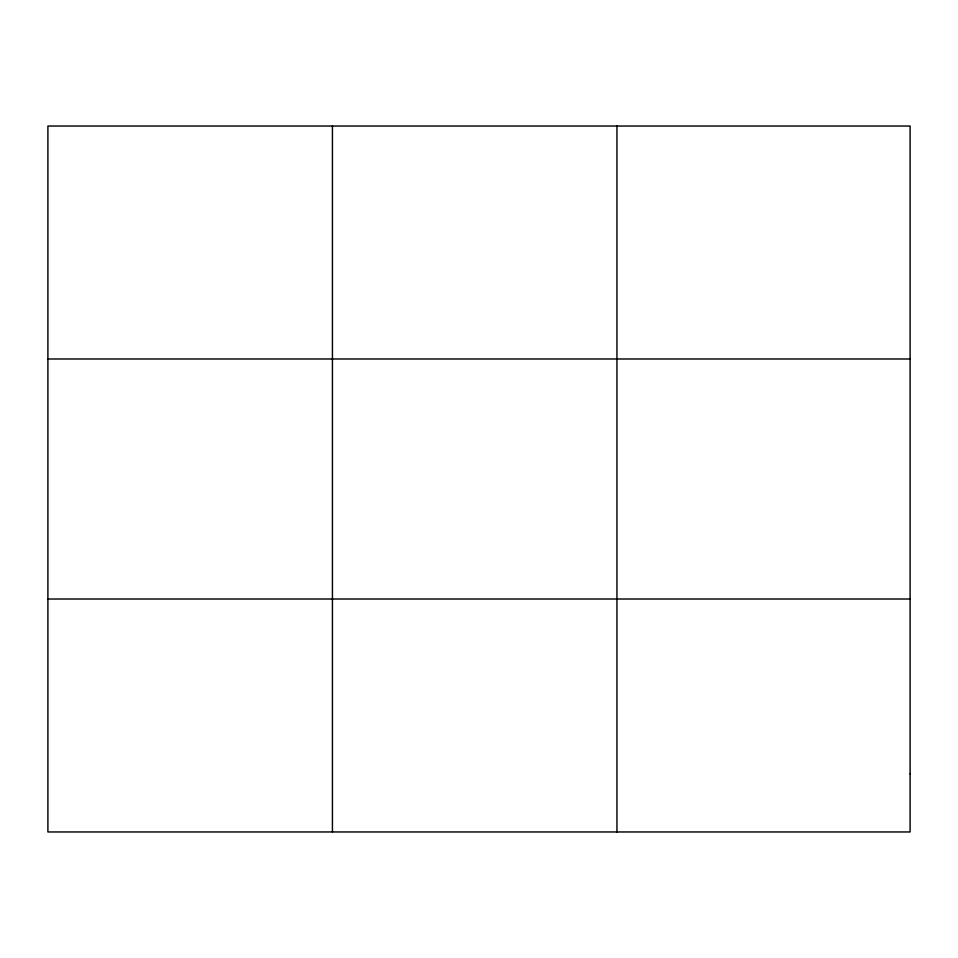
<?xml version="1.0" encoding="UTF-8"?>
<svg xmlns="http://www.w3.org/2000/svg" width="958" height="958" viewBox="0 0 958 958"><rect width="100%" height="100%" fill="white"/><g stroke="black" fill="none" stroke-linecap="round" stroke-linejoin="round"><path stroke-width="1.44" d="M332.426 831.963L332.426 126.037M616.952 831.963L616.952 126.037M47.9 358.987L910.1 358.987M47.9 599.013L910.1 599.013M910.1 773.729L910.1 831.963L47.9 831.963L47.9 126.037L910.1 126.037L910.1 773.729"/></g></svg>
